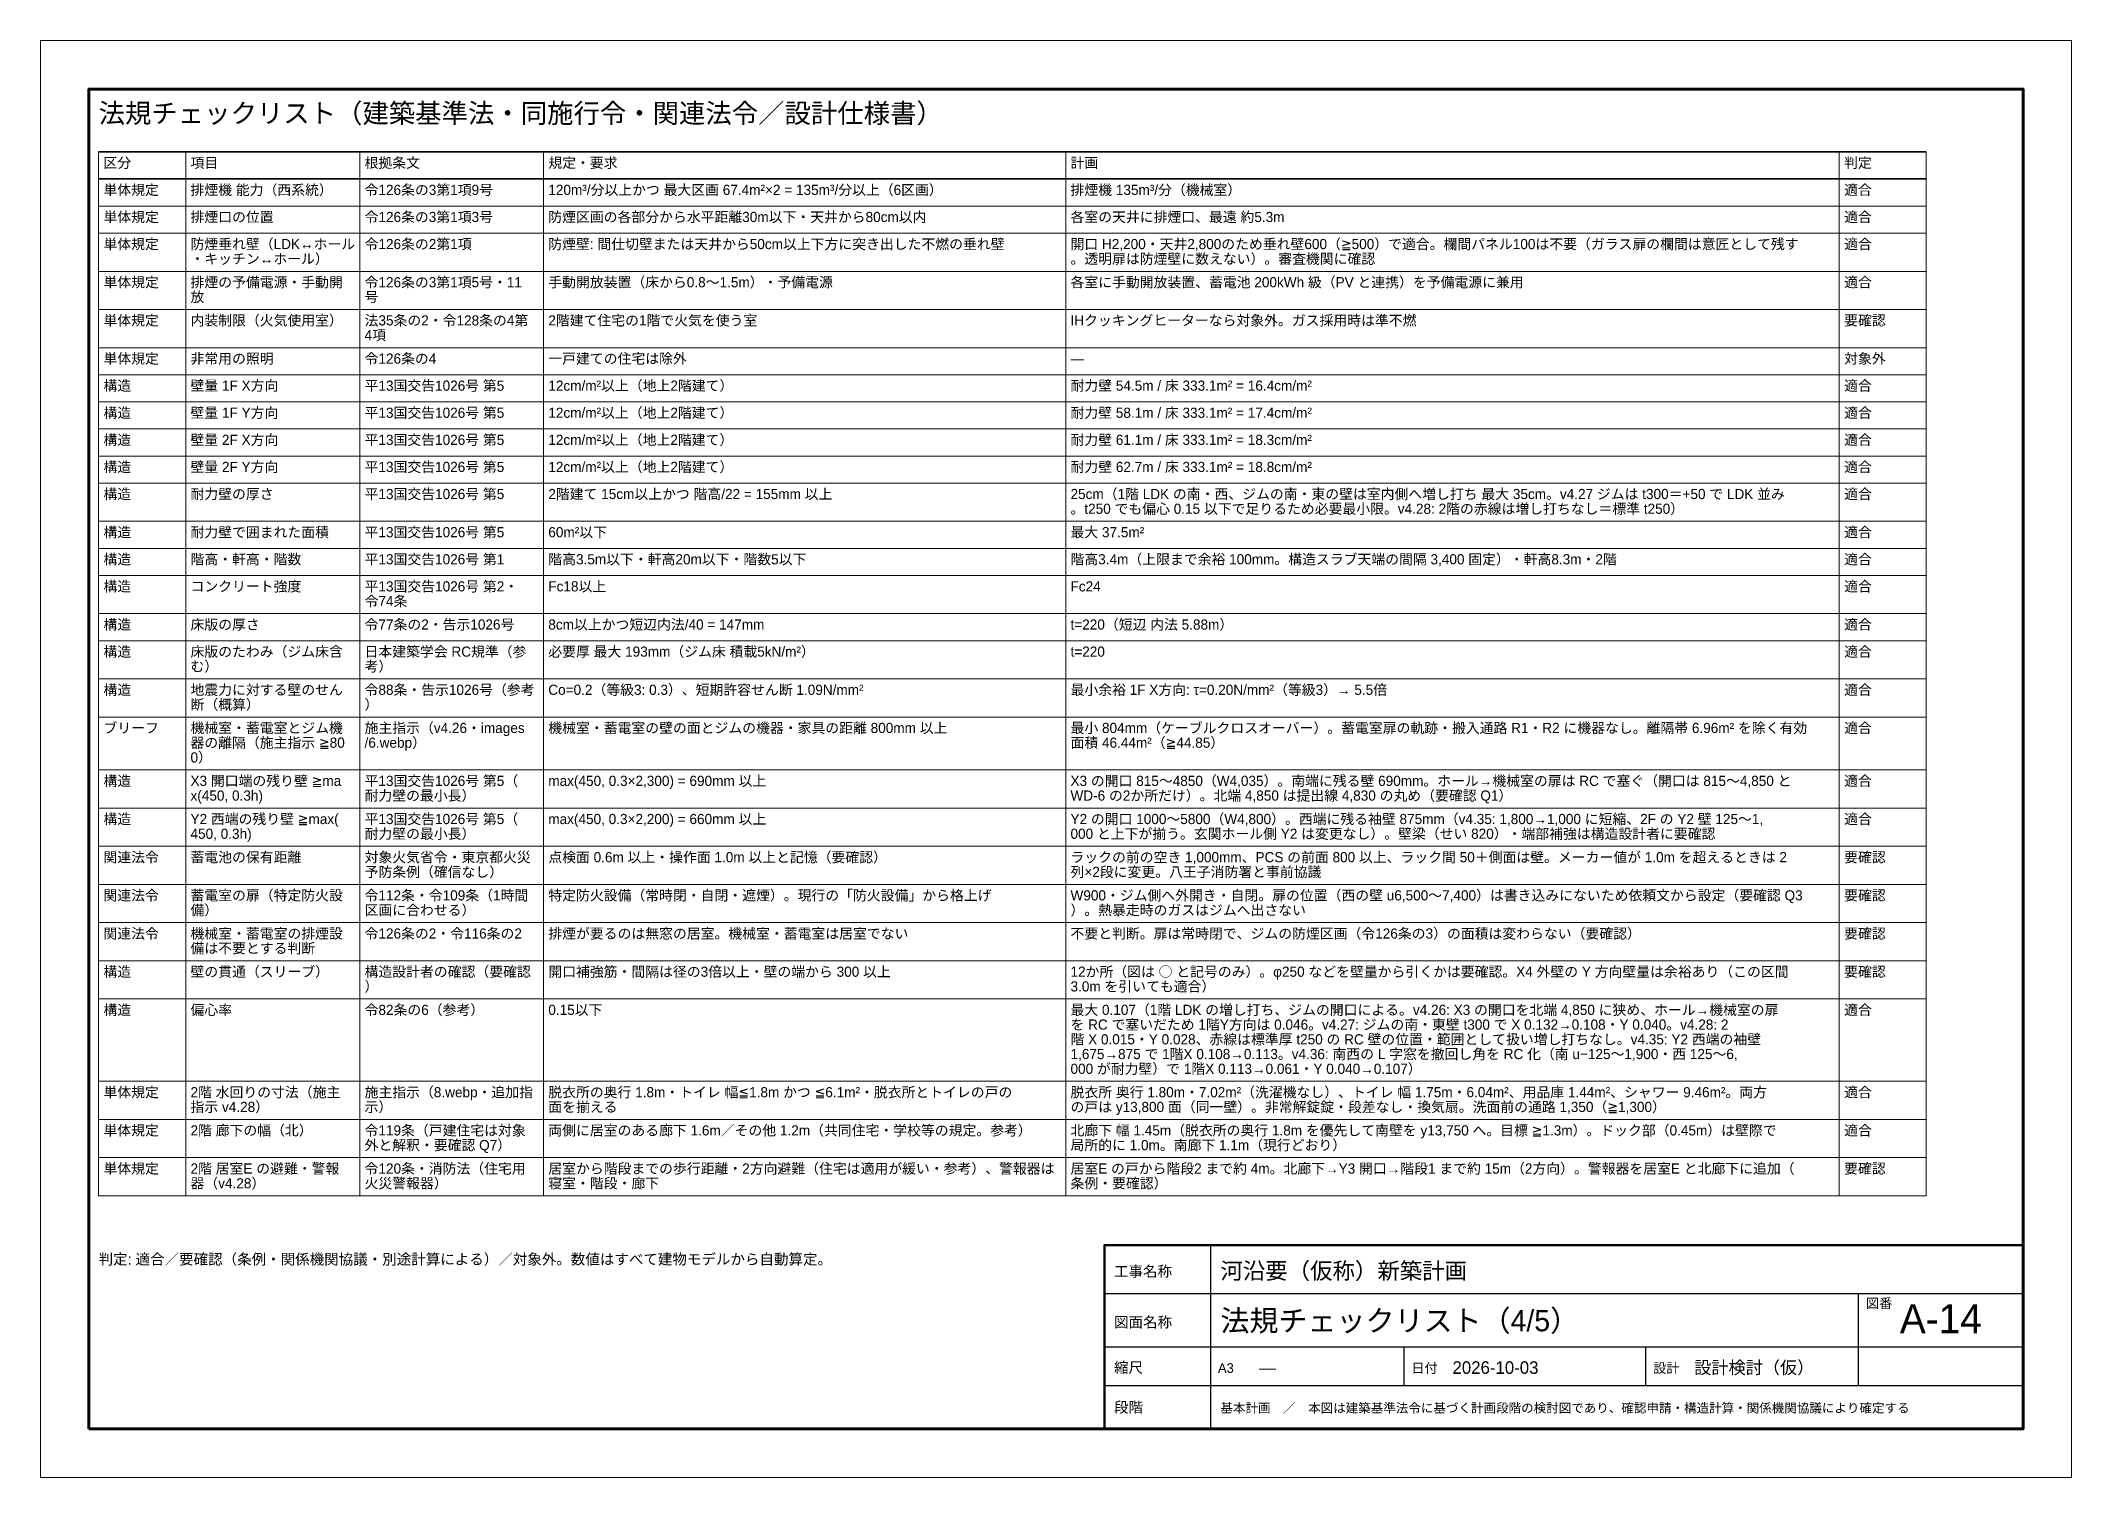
# Model space of a CAD drawing. Header units: millimetres. Extents: x 0 to 420, y 0 to 297.
import ezdxf
from ezdxf.enums import TextEntityAlignment as Align

# ---------------------------------------------------------------- set-up
doc = ezdxf.new("R2010")
doc.units = ezdxf.units.MM
doc.header["$LTSCALE"] = 0.5
for name, color, linetype, lineweight in [('A-TEXT', 7, 'Continuous', 18), ('G-FRAME', 7, 'Continuous', 70), ('G-TABLE', 7, 'Continuous', 18), ('G-TITLE', 7, 'Continuous', 25)]:
    doc.layers.add(name, color=color, linetype=linetype, lineweight=lineweight)
doc.styles.add('JP', font='ipag.ttf')

msp = doc.modelspace()

# ---------------------------------------------------------------- linework, layer by layer
at = {"layer": 'G-FRAME', "lineweight": 0}
msp.add_lwpolyline([(0, 0), (420, 0), (420, 297), (0, 297)], close=True, dxfattribs=at)
at = {"layer": 'G-FRAME'}
msp.add_lwpolyline([(10, 10), (410, 10), (410, 287), (10, 287)], close=True, dxfattribs=at)
at = {"layer": 'G-TABLE', "lineweight": 35}
for points in [[(12, 274), (390, 274)], [(12, 268.4), (390, 268.4)]]:
    msp.add_lwpolyline(points, dxfattribs=at)
at = {"layer": 'G-TABLE'}
for points in [[(12, 274), (12, 58.2)], [(30, 274), (30, 58.2)], [(66, 274), (66, 58.2)], [(104, 274), (104, 58.2)], [(212, 274), (212, 58.2)], [(372, 274), (372, 58.2)], [(390, 274), (390, 58.2)]]:
    msp.add_lwpolyline(points, dxfattribs=at)
at = {"layer": 'G-TABLE', "lineweight": 18}
for points in [[(12, 262.8), (390, 262.8)], [(12, 257.2), (390, 257.2)], [(12, 249.31), (390, 249.31)], [(12, 241.42), (390, 241.42)], [(12, 233.53), (390, 233.53)], [(12, 227.93), (390, 227.93)], [(12, 222.33), (390, 222.33)], [(12, 216.73), (390, 216.73)], [(12, 211.13), (390, 211.13)], [(12, 205.53), (390, 205.53)], [(12, 197.64), (390, 197.64)], [(12, 192.04), (390, 192.04)], [(12, 186.44), (390, 186.44)], [(12, 178.55), (390, 178.55)], [(12, 172.95), (390, 172.95)], [(12, 165.06), (390, 165.06)], [(12, 157.17), (390, 157.17)], [(12, 146.235), (390, 146.235)], [(12, 138.345), (390, 138.345)], [(12, 130.455), (390, 130.455)], [(12, 122.565), (390, 122.565)], [(12, 114.675), (390, 114.675)], [(12, 106.785), (390, 106.785)], [(12, 98.895), (390, 98.895)], [(12, 81.87), (390, 81.87)], [(12, 73.98), (390, 73.98)], [(12, 66.09), (390, 66.09)], [(12, 58.2), (390, 58.2)]]:
    msp.add_lwpolyline(points, dxfattribs=at)
at = {"layer": 'G-TITLE'}
for p, q in [((242, 10), (242, 48)), ((220, 38), (410, 38)), ((376, 19), (376, 38)), ((220, 27), (410, 27)), ((242, 19), (242, 27)), ((282, 19), (282, 27)), ((332, 19), (332, 27)), ((220, 19), (410, 19))]:
    msp.add_line(p, q, dxfattribs=at)
at = {"layer": 'G-TITLE', "lineweight": 50}
msp.add_lwpolyline([(220, 10), (410, 10), (410, 48), (220, 48)], close=True, dxfattribs=at)

# ---------------------------------------------------------------- texts
at = {"layer": 'A-TEXT', "style": 'JP'}
for s, height, p in [('法規チェックリスト（建築基準法・同施行令・関連法令／設計仕様書）', 4, (12, 280)), ('区分', 2.1, (13, 270.7)), ('根拠条文', 2.1, (67, 270.7)), ('規定・要求', 2.1, (105, 270.7)), ('計画', 2.1, (213, 270.7)), ('判定', 2.1, (373, 270.7)), ('項目', 2.1, (31, 270.7)), ('単体規定', 2.1, (13, 265.1)), ('排煙機 能力（西系統）', 2.1, (31, 265.1)), ('令126条の3第1項9号', 2.1, (67, 265.1)), ('120m³/分以上かつ 最大区画 67.4m²×2 = 135m³/分以上（6区画）', 2.1, (105, 265.1)), ('排煙機 135m³/分（機械室）', 2.1, (213, 265.1)), ('適合', 2.1, (373, 265.1)), ('単体規定', 2.1, (13, 259.5)), ('排煙口の位置', 2.1, (31, 259.5)), ('令126条の3第1項3号', 2.1, (67, 259.5)), ('防煙区画の各部分から水平距離30m以下・天井から80cm以内', 2.1, (105, 259.5)), ('各室の天井に排煙口、最遠 約5.3m', 2.1, (213, 259.5)), ('適合', 2.1, (373, 259.5)), ('単体規定', 2.1, (13, 253.9)), ('防煙垂れ壁（LDK↔ホール', 2.1, (31, 253.9)), ('令126条の2第1項', 2.1, (67, 253.9)), ('防煙壁: 間仕切壁または天井から50cm以上下方に突き出した不燃の垂れ壁', 2.1, (105, 253.9)), ('開口 H2,200・天井2,800のため垂れ壁600（≧500）で適合。欄間パネル100は不要（ガラス扉の欄間は意匠として残す', 2.1, (213, 253.9)), ('適合', 2.1, (373, 253.9)), ('・キッチン↔ホール）', 2.1, (31, 250.855)), ('。透明扉は防煙壁に数えない）。審査機関に確認', 2.1, (213, 250.855)), ('単体規定', 2.1, (13, 246.01)), ('排煙の予備電源・手動開', 2.1, (31, 246.01)), ('令126条の3第1項5号・11', 2.1, (67, 246.01)), ('手動開放装置（床から0.8〜1.5m）・予備電源', 2.1, (105, 246.01)), ('各室に手動開放装置、蓄電池 200kWh 級（PV と連携）を予備電源に兼用', 2.1, (213, 246.01)), ('適合', 2.1, (373, 246.01)), ('放', 2.1, (31, 242.965)), ('号', 2.1, (67, 242.965)), ('単体規定', 2.1, (13, 238.12)), ('内装制限（火気使用室）', 2.1, (31, 238.12)), ('法35条の2・令128条の4第', 2.1, (67, 238.12)), ('2階建て住宅の1階で火気を使う室', 2.1, (105, 238.12)), ('IHクッキングヒーターなら対象外。ガス採用時は準不燃', 2.1, (213, 238.12)), ('要確認', 2.1, (373, 238.12)), ('4項', 2.1, (67, 235.075)), ('単体規定', 2.1, (13, 230.23)), ('非常用の照明', 2.1, (31, 230.23)), ('令126条の4', 2.1, (67, 230.23)), ('一戸建ての住宅は除外', 2.1, (105, 230.23)), ('—', 2.1, (213, 230.23)), ('対象外', 2.1, (373, 230.23)), ('構造', 2.1, (13, 224.63)), ('壁量 1F X方向', 2.1, (31, 224.63)), ('平13国交告1026号 第5', 2.1, (67, 224.63)), ('12cm/m²以上（地上2階建て）', 2.1, (105, 224.63)), ('耐力壁 54.5m / 床 333.1m² = 16.4cm/m²', 2.1, (213, 224.63)), ('適合', 2.1, (373, 224.63)), ('構造', 2.1, (13, 219.03)), ('壁量 1F Y方向', 2.1, (31, 219.03)), ('平13国交告1026号 第5', 2.1, (67, 219.03)), ('12cm/m²以上（地上2階建て）', 2.1, (105, 219.03)), ('耐力壁 58.1m / 床 333.1m² = 17.4cm/m²', 2.1, (213, 219.03)), ('適合', 2.1, (373, 219.03)), ('構造', 2.1, (13, 213.43)), ('壁量 2F X方向', 2.1, (31, 213.43)), ('平13国交告1026号 第5', 2.1, (67, 213.43)), ('12cm/m²以上（地上2階建て）', 2.1, (105, 213.43)), ('耐力壁 61.1m / 床 333.1m² = 18.3cm/m²', 2.1, (213, 213.43)), ('適合', 2.1, (373, 213.43)), ('構造', 2.1, (13, 207.83)), ('壁量 2F Y方向', 2.1, (31, 207.83)), ('平13国交告1026号 第5', 2.1, (67, 207.83)), ('12cm/m²以上（地上2階建て）', 2.1, (105, 207.83)), ('耐力壁 62.7m / 床 333.1m² = 18.8cm/m²', 2.1, (213, 207.83)), ('適合', 2.1, (373, 207.83)), ('構造', 2.1, (13, 202.23)), ('耐力壁の厚さ', 2.1, (31, 202.23)), ('平13国交告1026号 第5', 2.1, (67, 202.23)), ('2階建て 15cm以上かつ 階高/22 = 155mm 以上', 2.1, (105, 202.23)), ('。t250 でも偏心 0.15 以下で足りるため必要最小限。v4.28: 2階の赤線は増し打ちなし＝標準 t250）', 2.1, (213, 199.185)), ('25cm（1階 LDK の南・西、ジムの南・東の壁は室内側へ増し打ち 最大 35cm。v4.27 ジムは t300＝+50 で LDK 並み', 2.1, (213, 202.23)), ('適合', 2.1, (373, 202.23)), ('構造', 2.1, (13, 194.34)), ('耐力壁で囲まれた面積', 2.1, (31, 194.34)), ('平13国交告1026号 第5', 2.1, (67, 194.34)), ('60m²以下', 2.1, (105, 194.34)), ('最大 37.5m²', 2.1, (213, 194.34)), ('適合', 2.1, (373, 194.34)), ('構造', 2.1, (13, 188.74)), ('階高・軒高・階数', 2.1, (31, 188.74)), ('平13国交告1026号 第1', 2.1, (67, 188.74)), ('階高3.5m以下・軒高20m以下・階数5以下', 2.1, (105, 188.74)), ('階高3.4m（上限まで余裕 100mm。構造スラブ天端の間隔 3,400 固定）・軒高8.3m・2階', 2.1, (213, 188.74)), ('適合', 2.1, (373, 188.74)), ('構造', 2.1, (13, 183.14)), ('コンクリート強度', 2.1, (31, 183.14)), ('平13国交告1026号 第2・', 2.1, (67, 183.14)), ('Fc18以上', 2.1, (105, 183.14)), ('Fc24', 2.1, (213, 183.14)), ('適合', 2.1, (373, 183.14)), ('令74条', 2.1, (67, 180.095)), ('構造', 2.1, (13, 175.25)), ('床版の厚さ', 2.1, (31, 175.25)), ('令77条の2・告示1026号', 2.1, (67, 175.25)), ('8cm以上かつ短辺内法/40 = 147mm', 2.1, (105, 175.25)), ('t=220（短辺 内法 5.88m）', 2.1, (213, 175.25)), ('適合', 2.1, (373, 175.25)), ('構造', 2.1, (13, 169.65)), ('床版のたわみ（ジム床含', 2.1, (31, 169.65)), ('む）', 2.1, (31, 166.605)), ('考）', 2.1, (67, 166.605)), ('日本建築学会 RC規準（参', 2.1, (67, 169.65)), ('必要厚 最大 193mm（ジム床 積載5kN/m²）', 2.1, (105, 169.65)), ('t=220', 2.1, (213, 169.65)), ('適合', 2.1, (373, 169.65)), ('構造', 2.1, (13, 161.76)), ('地震力に対する壁のせん', 2.1, (31, 161.76)), ('令88条・告示1026号（参考', 2.1, (67, 161.76)), ('Co=0.2（等級3: 0.3）、短期許容せん断 1.09N/mm²', 2.1, (105, 161.76)), ('最小余裕 1F X方向: τ=0.20N/mm²（等級3）→ 5.5倍', 2.1, (213, 161.76)), ('適合', 2.1, (373, 161.76)), ('断（概算）', 2.1, (31, 158.715)), ('）', 2.1, (67, 158.715)), ('ブリーフ', 2.1, (13, 153.87)), ('機械室・蓄電室とジム機', 2.1, (31, 153.87)), ('施主指示（v4.26・images', 2.1, (67, 153.87)), ('機械室・蓄電室の壁の面とジムの機器・家具の距離 800mm 以上', 2.1, (105, 153.87)), ('最小 804mm（ケーブルクロスオーバー）。蓄電室扉の軌跡・搬入通路 R1・R2 に機器なし。離隔帯 6.96m² を除く有効', 2.1, (213, 153.87)), ('適合', 2.1, (373, 153.87)), ('器の離隔（施主指示 ≧80', 2.1, (31, 150.825)), ('/6.webp）', 2.1, (67, 150.825)), ('面積 46.44m²（≧44.85）', 2.1, (213, 150.825)), ('0）', 2.1, (31, 147.78)), ('構造', 2.1, (13, 142.935)), ('X3 開口端の残り壁 ≧ma', 2.1, (31, 142.935)), ('平13国交告1026号 第5（', 2.1, (67, 142.935)), ('max(450, 0.3×2,300) = 690mm 以上', 2.1, (105, 142.935)), ('X3 の開口 815〜4850（W4,035）。南端に残る壁 690mm。ホール→機械室の扉は RC で塞ぐ（開口は 815〜4,850 と ', 2.1, (213, 142.935)), ('適合', 2.1, (373, 142.935)), ('x(450, 0.3h)', 2.1, (31, 139.89)), ('耐力壁の最小長）', 2.1, (67, 139.89)), ('WD-6 の2か所だけ）。北端 4,850 は提出線 4,830 の丸め（要確認 Q1）', 2.1, (213, 139.89)), ('構造', 2.1, (13, 135.045)), ('Y2 西端の残り壁 ≧max(', 2.1, (31, 135.045)), ('耐力壁の最小長）', 2.1, (67, 132)), ('平13国交告1026号 第5（', 2.1, (67, 135.045)), ('max(450, 0.3×2,200) = 660mm 以上', 2.1, (105, 135.045)), ('Y2 の開口 1000〜5800（W4,800）。西端に残る袖壁 875mm（v4.35: 1,800→1,000 に短縮、2F の Y2 壁 125〜1,', 2.1, (213, 135.045)), ('000 と上下が揃う。玄関ホール側 Y2 は変更なし）。壁梁（せい 820）・端部補強は構造設計者に要確認', 2.1, (213, 132)), ('適合', 2.1, (373, 135.045)), ('450, 0.3h)', 2.1, (31, 132)), ('関連法令', 2.1, (13, 127.155)), ('蓄電池の保有距離', 2.1, (31, 127.155)), ('対象火気省令・東京都火災', 2.1, (67, 127.155)), ('予防条例（確信なし）', 2.1, (67, 124.11)), ('点検面 0.6m 以上・操作面 1.0m 以上と記憶（要確認）', 2.1, (105, 127.155)), ('列×2段に変更。八王子消防署と事前協議', 2.1, (213, 124.11)), ('ラックの前の空き 1,000mm、PCS の前面 800 以上、ラック間 50＋側面は壁。メーカー値が 1.0m を超えるときは 2', 2.1, (213, 127.155)), ('要確認', 2.1, (373, 127.155)), ('関連法令', 2.1, (13, 119.265)), ('備）', 2.1, (31, 116.22)), ('蓄電室の扉（特定防火設', 2.1, (31, 119.265)), ('令112条・令109条（1時間', 2.1, (67, 119.265)), ('区画に合わせる）', 2.1, (67, 116.22)), ('特定防火設備（常時閉・自閉・遮煙）。現行の「防火設備」から格上げ', 2.1, (105, 119.265)), ('W900・ジム側へ外開き・自閉。扉の位置（西の壁 u6,500〜7,400）は書き込みにないため依頼文から設定（要確認 Q3', 2.1, (213, 119.265)), ('）。熱暴走時のガスはジムへ出さない', 2.1, (213, 116.22)), ('要確認', 2.1, (373, 119.265)), ('関連法令', 2.1, (13, 111.375)), ('機械室・蓄電室の排煙設', 2.1, (31, 111.375)), ('令126条の2・令116条の2', 2.1, (67, 111.375)), ('排煙が要るのは無窓の居室。機械室・蓄電室は居室でない', 2.1, (105, 111.375)), ('不要と判断。扉は常時閉で、ジムの防煙区画（令126条の3）の面積は変わらない（要確認）', 2.1, (213, 111.375)), ('要確認', 2.1, (373, 111.375)), ('備は不要とする判断', 2.1, (31, 108.33)), ('構造', 2.1, (13, 103.485)), ('壁の貫通（スリーブ）', 2.1, (31, 103.485)), ('構造設計者の確認（要確認', 2.1, (67, 103.485)), ('開口補強筋・間隔は径の3倍以上・壁の端から 300 以上', 2.1, (105, 103.485)), ('12か所（図は ○ と記号のみ）。φ250 などを壁量から引くかは要確認。X4 外壁の Y 方向壁量は余裕あり（この区間 ', 2.1, (213, 103.485)), ('要確認', 2.1, (373, 103.485)), ('）', 2.1, (67, 100.44)), ('3.0m を引いても適合）', 2.1, (213, 100.44)), ('構造', 2.1, (13, 95.595)), ('偏心率', 2.1, (31, 95.595)), ('令82条の6（参考）', 2.1, (67, 95.595)), ('0.15以下', 2.1, (105, 95.595)), ('最大 0.107（1階 LDK の増し打ち、ジムの開口による。v4.26: X3 の開口を北端 4,850 に狭め、ホール→機械室の扉', 2.1, (213, 95.595)), ('適合', 2.1, (373, 95.595)), ('を RC で塞いだため 1階Y方向は 0.046。v4.27: ジムの南・東壁 t300 で X 0.132→0.108・Y 0.040。v4.28: 2', 2.1, (213, 92.55)), ('1,675→875 で 1階X 0.108→0.113。v4.36: 南西の L 字窓を撤回し角を RC 化（南 u−125〜1,900・西 125〜6,', 2.1, (213, 86.46)), ('階 X 0.015・Y 0.028、赤線は標準厚 t250 の RC 壁の位置・範囲として扱い増し打ちなし。v4.35: Y2 西端の袖壁 ', 2.1, (213, 89.505)), ('000 が耐力壁）で 1階X 0.113→0.061・Y 0.040→0.107）', 2.1, (213, 83.415)), ('単体規定', 2.1, (13, 78.57)), ('2階 水回りの寸法（施主', 2.1, (31, 78.57)), ('施主指示（8.webp・追加指', 2.1, (67, 78.57)), ('脱衣所の奥行 1.8m・トイレ 幅≦1.8m かつ ≦6.1m²・脱衣所とトイレの戸の', 2.1, (105, 78.57)), ('脱衣所 奥行 1.80m・7.02m²（洗濯機なし）、トイレ 幅 1.75m・6.04m²、用品庫 1.44m²、シャワー 9.46m²。両方', 2.1, (213, 78.57)), ('適合', 2.1, (373, 78.57)), ('指示 v4.28）', 2.1, (31, 75.525)), ('示）', 2.1, (67, 75.525)), ('面を揃える', 2.1, (105, 75.525)), ('の戸は y13,800 面（同一壁）。非常解錠錠・段差なし・換気扇。洗面前の通路 1,350（≧1,300）', 2.1, (213, 75.525)), ('単体規定', 2.1, (13, 70.68)), ('2階 廊下の幅（北）', 2.1, (31, 70.68)), ('令119条（戸建住宅は対象', 2.1, (67, 70.68)), ('両側に居室のある廊下 1.6m／その他 1.2m（共同住宅・学校等の規定。参考）', 2.1, (105, 70.68)), ('北廊下 幅 1.45m（脱衣所の奥行 1.8m を優先して南壁を y13,750 へ。目標 ≧1.3m）。ドック部（0.45m）は壁際で', 2.1, (213, 70.68)), ('適合', 2.1, (373, 70.68)), ('外と解釈・要確認 Q7）', 2.1, (67, 67.635)), ('局所的に 1.0m。南廊下 1.1m（現行どおり）', 2.1, (213, 67.635)), ('単体規定', 2.1, (13, 62.79)), ('2階 居室E の避難・警報', 2.1, (31, 62.79)), ('令120条・消防法（住宅用', 2.1, (67, 62.79)), ('居室から階段までの歩行距離・2方向避難（住宅は適用が緩い・参考）、警報器は', 2.1, (105, 62.79)), ('居室E の戸から階段2 まで約 4m。北廊下→Y3 開口→階段1 まで約 15m（2方向）。警報器を居室E と北廊下に追加（', 2.1, (213, 62.79)), ('要確認', 2.1, (373, 62.79)), ('器（v4.28）', 2.1, (31, 59.745)), ('火災警報器）', 2.1, (67, 59.745)), ('寝室・階段・廊下', 2.1, (105, 59.745)), ('条例・要確認）', 2.1, (213, 59.745)), ('判定: 適合／要確認（条例・関係機関協議・別途計算による）／対象外。数値はすべて建物モデルから自動算定。', 2.2, (12, 44))]:
    msp.add_text(s, height=height, dxfattribs=at).set_placement(p)
at = {"layer": 'G-TITLE', "style": 'JP'}
for s, height, p in [('工事名称', 2.2, (222, 41.5)), ('河沿要（仮称）新築計画', 3.4, (244, 41)), ('法規チェックリスト（4/5）', 4.4, (244, 30.2)), ('図番', 2, (377.5, 35)), ('図面名称', 2.2, (222, 31)), ('縮尺', 2.2, (222, 21.6)), ('A3', 2, (243.5, 21.6)), ('—', 2.6, (252, 21.4)), ('日付', 2, (283.5, 21.6)), ('2026-10-03', 2.6, (292, 21.4)), ('設計', 2, (333.5, 21.6)), ('設計検討（仮）', 2.6, (342, 21.4)), ('段階', 2.2, (222, 13.4)), ('基本計画\u3000／\u3000本図は建築基準法令に基づく計画段階の検討図であり、確認申請・構造計算・関係機関協議により確定する', 1.9, (244, 13.4))]:
    msp.add_text(s, height=height, dxfattribs=at).set_placement(p)
msp.add_text('A-14', height=6, dxfattribs=at).set_placement((393, 28), align=Align.BOTTOM_CENTER)

doc.saveas('drawing.dxf')
